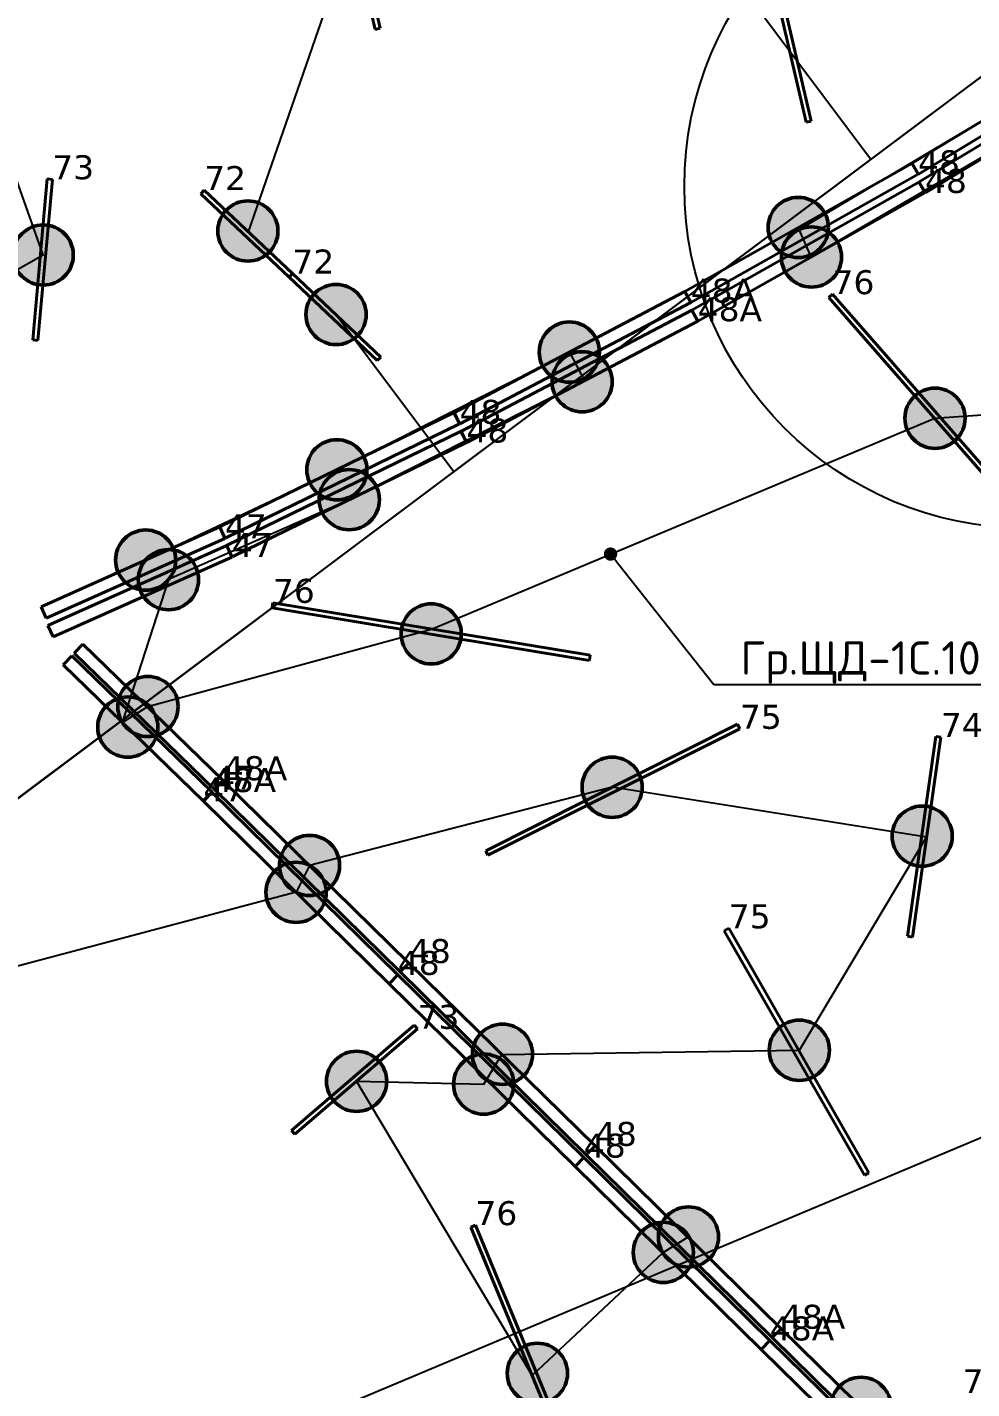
# Model space of a CAD drawing. Header units: millimetres. Extents: x -243740 to 150609, y -473655 to -165121.
# Drawn here: x 30480 to 37569, y -362383 to -352159 of the extents above; entities that cross this region are included whole.
import ezdxf
from ezdxf import colors
from ezdxf.entities.mleader import LeaderData, LeaderLine
from ezdxf.math import Vec2, Vec3

# ---------------------------------------------------------------- set-up
doc = ezdxf.new("R2010")
doc.units = ezdxf.units.MM
doc.linetypes.add('Штрих', pattern=[6.35, 3.175, -3.175])
for name, color, linetype in [('_Гр.ЩД-1C.10.4.I7.4', 6, 'Continuous'), ('_Гр.ЩД-1C.10.4.I7.7', 6, 'Continuous'), ('_Гр.ЩД-1C.10.4.I7.8', 6, 'Continuous'), ('_Гр.ЩД-1C.10.4.I8.1', 6, 'Continuous'), ('_Гр.ЩД-1C.10.4.I8.2', 6, 'Continuous'), ('_Гр.ЩД-1C.10.4.I8.3', 6, 'Continuous'), ('Вставка', 252, 'Continuous')]:
    doc.layers.add(name, color=color, linetype=linetype)
for name, color, linetype, lineweight in [('_освещение_dali', 3, 'Continuous', 50), ('A-ANNO-DIMS', 7, 'Continuous', 9), ('DLX_FL1_LUM 122', 1, 'Continuous', 40), ('DLX_FL1_LUM 222', 5, 'Continuous', 40), ('DLX_LUM 12', 5, 'Continuous', 40), ('DLX_LUM 14', 5, 'Continuous', 40), ('DLX_LUM 17', 5, 'Continuous', 40), ('DLX_LUM 4', 5, 'Continuous', 40), ('DLX_LUM 6', 5, 'Continuous', 40), ('DLX_LUM 9', 5, 'Continuous', 40), ('АР_монолит', 252, 'Continuous', 50)]:
    doc.layers.add(name, color=color, linetype=linetype, lineweight=lineweight)
doc.styles.add('GOST 2.304', font='')
doc.styles.add('ISOCPEUR', font='isocpeur.ttf')
doc.styles.add('TableTextStyle', font='')
doc.styles.get('GOST 2.304').set_extended_font_data('GOST Common')
doc.styles.get('TableTextStyle').set_extended_font_data('VERDANA.TTF')
doc.linetypes.add('Truba', pattern='A,3e-05,[4,MSH_7,S=1,R=0,X=0,Y=0],-3.022072', length=3.022102)
doc.dimstyles.new('М-200', dxfattribs={"dimtxt": 400, "dimasz": 160, "dimexe": 200, "dimexo": 400, "dimgap": 50, "dimtad": 1, "dimdec": 0, "dimzin": 0, "dimdsep": 46, "dimtxsty": 'GOST 2.304', "dimblk": 'ARCHTICK', "dimcen": 180, "dimdle": 200, "dimadec": 0, "dimazin": 0, "dimtfac": 1, "dimtdec": 0, "dimtmove": 1, "dimatfit": 0, "dimfxl": 1, "dimtolj": 1, "dimtzin": 0, "dimarcsym": 0})

# ---------------------------------------------------------------- blocks, each defined once
blk = doc.blocks.new('_ArchTick')
at = {"color": 0, "linetype": 'ByBlock', "const_width": 0.15}
blk.add_lwpolyline([(-0.5, -0.5), (0.5, 0.5)], dxfattribs=at)
blk = doc.blocks.new('*D46')
at = {"layer": 'A-ANNO-DIMS', "color": 0, "lineweight": -2, "transparency": 16777216}
blk.add_arc((-165704, -113309), 107894, 270, 326, dxfattribs=at)
at = {"layer": 'Defpoints', "color": 0, "lineweight": 30, "transparency": 16777216}
for p in [(-165704, -113309), (-165704, -113309), (-75741, -173990), (-131171, -215528), (-165704, -221903)]:
    blk.add_point(p, dxfattribs=at)
at = {"layer": 'A-ANNO-DIMS', "color": 0, "lineweight": -2, "transparency": 16777216, "xscale": 160, "yscale": 160, "zscale": 160}
for p, rotation in [((-76255, -173643), 55.99999895826774), ((-165704, -221203), 179.9999981265246)]:
    blk.add_blockref('_ArchTick', p, dxfattribs=dict(at, rotation=rotation))
at = {"layer": 'A-ANNO-DIMS', "color": 0, "transparency": 16777216, "insert": (-114300, -207822), "char_height": 400, "attachment_point": 5, "rotation": 28.5412, "style": 'GOST 2.304'}
blk.add_mtext('\\A1;56,0%%D', dxfattribs=at)
blk = doc.blocks.new('A$Caabd1818')
at = {"layer": 'DLX_FL1_LUM 122'}
for points in [[(29713, 42468, 0), (31446, 43379, 0)], [(31446, 43379, 0), (29713, 42468, 0)], [(31446, 43379, 0), (29713, 42468, 0)], [(29713, 42468, 0), (31446, 43379, 0)], [(31446, 43379, 0), (31446, 43379, 0)], [(31446, 43379, 0), (31490, 43296, 0)], [(31490, 43296, 0), (31446, 43379, 0)], [(31446, 43379, 0), (31446, 43379, 0)], [(31490, 43296, 0), (31446, 43379, 0)], [(31446, 43379, 0), (31490, 43296, 0)], [(31490, 43296, 0), (29757, 42385, 0)], [(29757, 42385, 0), (31490, 43296, 0)], [(29757, 42385, 0), (31490, 43296, 0)], [(31490, 43296, 0), (29757, 42385, 0)], [(31490, 43296, 0), (31490, 43296, 0)], [(31490, 43296, 0), (31490, 43296, 0)], [(29765, 42328, 0), (31498, 43239, 0)], [(31498, 43239, 0), (29765, 42328, 0)], [(31498, 43239, 0), (29765, 42328, 0)], [(29765, 42328, 0), (31498, 43239, 0)], [(31542, 43156, 0), (29809, 42245, 0)], [(29809, 42245, 0), (31542, 43156, 0)], [(29809, 42245, 0), (31542, 43156, 0)], [(31542, 43156, 0), (29809, 42245, 0)], [(31498, 43239, 0), (31498, 43239, 0)], [(31498, 43239, 0), (31542, 43156, 0)], [(31542, 43156, 0), (31498, 43239, 0)], [(31498, 43239, 0), (31498, 43239, 0)], [(31542, 43156, 0), (31498, 43239, 0)], [(31498, 43239, 0), (31542, 43156, 0)], [(31542, 43156, 0), (31542, 43156, 0)], [(31542, 43156, 0), (31542, 43156, 0)], [(29757, 42385, 0), (29713, 42468, 0)], [(29713, 42468, 0), (29713, 42468, 0)], [(29713, 42468, 0), (29757, 42385, 0)], [(29713, 42468, 0), (29713, 42468, 0)], [(29713, 42468, 0), (29757, 42385, 0)], [(29757, 42385, 0), (29713, 42468, 0)], [(29757, 42385, 0), (29757, 42385, 0)], [(29757, 42385, 0), (29757, 42385, 0)], [(29809, 42245, 0), (29765, 42328, 0)], [(29765, 42328, 0), (29765, 42328, 0)], [(29765, 42328, 0), (29809, 42245, 0)], [(29765, 42328, 0), (29765, 42328, 0)], [(29765, 42328, 0), (29809, 42245, 0)], [(29809, 42245, 0), (29765, 42328, 0)], [(29809, 42245, 0), (29809, 42245, 0)], [(29809, 42245, 0), (29809, 42245, 0)], [(27913, 39641, 0), (27979, 39708, 0)], [(27979, 39708, 0), (27913, 39641, 0)], [(27979, 39708, 0), (27913, 39641, 0)], [(27913, 39641, 0), (27979, 39708, 0)], [(27979, 39708, 0), (27979, 39708, 0)], [(27979, 39708, 0), (29375, 38336, 0)], [(29375, 38336, 0), (27979, 39708, 0)], [(27979, 39708, 0), (27979, 39708, 0)], [(29375, 38336, 0), (27979, 39708, 0)], [(27979, 39708, 0), (29375, 38336, 0)], [(27830, 39553, 0), (27896, 39620, 0)], [(27896, 39620, 0), (27830, 39553, 0)], [(27896, 39620, 0), (27830, 39553, 0)], [(27830, 39553, 0), (27896, 39620, 0)], [(27896, 39620, 0), (27896, 39620, 0)], [(27896, 39620, 0), (29292, 38247, 0)], [(29292, 38247, 0), (27896, 39620, 0)], [(27896, 39620, 0), (27896, 39620, 0)], [(29292, 38247, 0), (27896, 39620, 0)], [(27896, 39620, 0), (29292, 38247, 0)], [(29309, 38269, 0), (27913, 39641, 0)], [(27913, 39641, 0), (27913, 39641, 0)], [(27913, 39641, 0), (29309, 38269, 0)], [(27913, 39641, 0), (27913, 39641, 0)], [(27913, 39641, 0), (29309, 38269, 0)], [(29309, 38269, 0), (27913, 39641, 0)], [(29226, 38180, 0), (27830, 39553, 0)], [(27830, 39553, 0), (27830, 39553, 0)], [(27830, 39553, 0), (29226, 38180, 0)], [(27830, 39553, 0), (27830, 39553, 0)], [(27830, 39553, 0), (29226, 38180, 0)], [(29226, 38180, 0), (27830, 39553, 0)], [(29292, 38247, 0), (29226, 38180, 0)], [(29226, 38180, 0), (29292, 38247, 0)], [(29226, 38180, 0), (29292, 38247, 0)], [(29292, 38247, 0), (29226, 38180, 0)], [(29292, 38247, 0), (29292, 38247, 0)], [(29292, 38247, 0), (29292, 38247, 0)], [(29375, 38336, 0), (29309, 38269, 0)], [(29309, 38269, 0), (29375, 38336, 0)], [(29309, 38269, 0), (29375, 38336, 0)], [(29375, 38336, 0), (29309, 38269, 0)], [(29309, 38269, 0), (29309, 38269, 0)], [(29309, 38269, 0), (29309, 38269, 0)], [(29375, 38336, 0), (29375, 38336, 0)], [(29375, 38336, 0), (29375, 38336, 0)], [(29226, 38180, 0), (29226, 38180, 0)], [(29226, 38180, 0), (29226, 38180, 0)], [(32102, 35523, 0), (32168, 35590, 0)], [(32168, 35590, 0), (32102, 35523, 0)], [(32168, 35590, 0), (32102, 35523, 0)], [(32102, 35523, 0), (32168, 35590, 0)], [(32168, 35590, 0), (32168, 35590, 0)], [(32168, 35590, 0), (33564, 34217, 0)], [(33564, 34217, 0), (32168, 35590, 0)], [(32168, 35590, 0), (32168, 35590, 0)], [(33564, 34217, 0), (32168, 35590, 0)], [(32168, 35590, 0), (33564, 34217, 0)], [(32018, 35435, 0), (32084, 35502, 0)], [(32084, 35502, 0), (32018, 35435, 0)], [(32084, 35502, 0), (32018, 35435, 0)], [(32018, 35435, 0), (32084, 35502, 0)], [(32084, 35502, 0), (32084, 35502, 0)], [(32084, 35502, 0), (33481, 34129, 0)], [(33481, 34129, 0), (32084, 35502, 0)], [(32084, 35502, 0), (32084, 35502, 0)], [(33481, 34129, 0), (32084, 35502, 0)], [(32084, 35502, 0), (33481, 34129, 0)], [(33498, 34150, 0), (32102, 35523, 0)], [(32102, 35523, 0), (32102, 35523, 0)], [(32102, 35523, 0), (33498, 34150, 0)], [(32102, 35523, 0), (32102, 35523, 0)], [(32102, 35523, 0), (33498, 34150, 0)], [(33498, 34150, 0), (32102, 35523, 0)], [(33415, 34062, 0), (32018, 35435, 0)], [(32018, 35435, 0), (32018, 35435, 0)], [(32018, 35435, 0), (33415, 34062, 0)], [(32018, 35435, 0), (32018, 35435, 0)], [(32018, 35435, 0), (33415, 34062, 0)], [(33415, 34062, 0), (32018, 35435, 0)]]:
    blk.add_polyline3d(points, dxfattribs=at)
at = {"layer": 'DLX_FL1_LUM 222'}
for points in [[(33152, 44342, 0), (34828, 45354, 0)], [(34828, 45354, 0), (33152, 44342, 0)], [(34828, 45354, 0), (33152, 44342, 0)], [(33152, 44342, 0), (34828, 45354, 0)], [(34876, 45274, 0), (33200, 44261, 0)], [(33200, 44261, 0), (34876, 45274, 0)], [(33200, 44261, 0), (34876, 45274, 0)], [(34876, 45274, 0), (33200, 44261, 0)], [(33204, 44202, 0), (34880, 45214, 0)], [(34880, 45214, 0), (33204, 44202, 0)], [(34880, 45214, 0), (33204, 44202, 0)], [(33204, 44202, 0), (34880, 45214, 0)], [(34928, 45134, 0), (33253, 44121, 0)], [(33253, 44121, 0), (34928, 45134, 0)], [(33253, 44121, 0), (34928, 45134, 0)], [(34928, 45134, 0), (33253, 44121, 0)], [(31445, 43378, 0), (33150, 44341, 0)], [(33150, 44341, 0), (31445, 43378, 0)], [(33150, 44341, 0), (31445, 43378, 0)], [(31445, 43378, 0), (33150, 44341, 0)], [(33150, 44341, 0), (33150, 44341, 0)], [(33150, 44341, 0), (33196, 44259, 0)], [(33196, 44259, 0), (33150, 44341, 0)], [(33150, 44341, 0), (33150, 44341, 0)], [(33196, 44259, 0), (33150, 44341, 0)], [(33150, 44341, 0), (33196, 44259, 0)], [(33200, 44261, 0), (33152, 44342, 0)], [(33152, 44342, 0), (33152, 44342, 0)], [(33152, 44342, 0), (33200, 44261, 0)], [(33152, 44342, 0), (33152, 44342, 0)], [(33152, 44342, 0), (33200, 44261, 0)], [(33200, 44261, 0), (33152, 44342, 0)], [(33196, 44259, 0), (31491, 43296, 0)], [(31491, 43296, 0), (33196, 44259, 0)], [(31491, 43296, 0), (33196, 44259, 0)], [(33196, 44259, 0), (31491, 43296, 0)], [(31497, 43238, 0), (33202, 44201, 0)], [(33202, 44201, 0), (31497, 43238, 0)], [(33202, 44201, 0), (31497, 43238, 0)], [(31497, 43238, 0), (33202, 44201, 0)], [(33196, 44259, 0), (33196, 44259, 0)], [(33196, 44259, 0), (33196, 44259, 0)], [(33200, 44261, 0), (33200, 44261, 0)], [(33200, 44261, 0), (33200, 44261, 0)], [(33202, 44201, 0), (33202, 44201, 0)], [(33202, 44201, 0), (33248, 44119, 0)], [(33248, 44119, 0), (33202, 44201, 0)], [(33202, 44201, 0), (33202, 44201, 0)], [(33248, 44119, 0), (33202, 44201, 0)], [(33202, 44201, 0), (33248, 44119, 0)], [(33253, 44121, 0), (33204, 44202, 0)], [(33204, 44202, 0), (33204, 44202, 0)], [(33204, 44202, 0), (33253, 44121, 0)], [(33204, 44202, 0), (33204, 44202, 0)], [(33204, 44202, 0), (33253, 44121, 0)], [(33253, 44121, 0), (33204, 44202, 0)], [(33248, 44119, 0), (31543, 43156, 0)], [(31543, 43156, 0), (33248, 44119, 0)], [(31543, 43156, 0), (33248, 44119, 0)], [(33248, 44119, 0), (31543, 43156, 0)], [(33248, 44119, 0), (33248, 44119, 0)], [(33248, 44119, 0), (33248, 44119, 0)], [(33253, 44121, 0), (33253, 44121, 0)], [(33253, 44121, 0), (33253, 44121, 0)], [(31491, 43296, 0), (31445, 43378, 0)], [(31445, 43378, 0), (31445, 43378, 0)], [(31445, 43378, 0), (31491, 43296, 0)], [(31445, 43378, 0), (31445, 43378, 0)], [(31445, 43378, 0), (31491, 43296, 0)], [(31491, 43296, 0), (31445, 43378, 0)], [(31491, 43296, 0), (31491, 43296, 0)], [(31491, 43296, 0), (31491, 43296, 0)], [(31543, 43156, 0), (31497, 43238, 0)], [(31497, 43238, 0), (31497, 43238, 0)], [(31497, 43238, 0), (31543, 43156, 0)], [(31497, 43238, 0), (31497, 43238, 0)], [(31497, 43238, 0), (31543, 43156, 0)], [(31543, 43156, 0), (31497, 43238, 0)], [(31543, 43156, 0), (31543, 43156, 0)], [(31543, 43156, 0), (31543, 43156, 0)], [(27954, 41611, 0), (29714, 42469, 0)], [(29714, 42469, 0), (27954, 41611, 0)], [(29714, 42469, 0), (27954, 41611, 0)], [(27954, 41611, 0), (29714, 42469, 0)], [(29714, 42469, 0), (29714, 42469, 0)], [(29714, 42469, 0), (29755, 42384, 0)], [(29755, 42384, 0), (29714, 42469, 0)], [(29714, 42469, 0), (29714, 42469, 0)], [(29755, 42384, 0), (29714, 42469, 0)], [(29714, 42469, 0), (29755, 42384, 0)], [(29755, 42384, 0), (27995, 41526, 0)], [(27995, 41526, 0), (29755, 42384, 0)], [(27995, 41526, 0), (29755, 42384, 0)], [(29755, 42384, 0), (27995, 41526, 0)], [(28006, 41471, 0), (29766, 42329, 0)], [(29766, 42329, 0), (28006, 41471, 0)], [(29766, 42329, 0), (28006, 41471, 0)], [(28006, 41471, 0), (29766, 42329, 0)], [(29755, 42384, 0), (29755, 42384, 0)], [(29755, 42384, 0), (29755, 42384, 0)], [(29766, 42329, 0), (29766, 42329, 0)], [(29766, 42329, 0), (29807, 42244, 0)], [(29807, 42244, 0), (29766, 42329, 0)], [(29766, 42329, 0), (29766, 42329, 0)], [(29807, 42244, 0), (29766, 42329, 0)], [(29766, 42329, 0), (29807, 42244, 0)], [(29807, 42244, 0), (28048, 41386, 0)], [(28048, 41386, 0), (29807, 42244, 0)], [(28048, 41386, 0), (29807, 42244, 0)], [(29807, 42244, 0), (28048, 41386, 0)], [(29807, 42244, 0), (29807, 42244, 0)], [(29807, 42244, 0), (29807, 42244, 0)], [(27995, 41526, 0), (27954, 41611, 0)], [(27954, 41611, 0), (27954, 41611, 0)], [(27954, 41611, 0), (27995, 41526, 0)], [(27954, 41611, 0), (27954, 41611, 0)], [(27954, 41611, 0), (27995, 41526, 0)], [(27995, 41526, 0), (27954, 41611, 0)], [(27995, 41526, 0), (27995, 41526, 0)], [(27995, 41526, 0), (27995, 41526, 0)], [(28048, 41386, 0), (28006, 41471, 0)], [(28006, 41471, 0), (28006, 41471, 0)], [(28006, 41471, 0), (28048, 41386, 0)], [(28006, 41471, 0), (28006, 41471, 0)], [(28006, 41471, 0), (28048, 41386, 0)], [(28048, 41386, 0), (28006, 41471, 0)], [(28048, 41386, 0), (28048, 41386, 0)], [(28048, 41386, 0), (28048, 41386, 0)], [(29226, 38180, 0), (29292, 38247, 0)], [(29292, 38247, 0), (29226, 38180, 0)], [(29292, 38247, 0), (29226, 38180, 0)], [(29226, 38180, 0), (29292, 38247, 0)], [(29292, 38247, 0), (29292, 38247, 0)], [(29292, 38247, 0), (30688, 36875, 0)], [(30688, 36875, 0), (29292, 38247, 0)], [(29292, 38247, 0), (29292, 38247, 0)], [(30688, 36875, 0), (29292, 38247, 0)], [(29292, 38247, 0), (30688, 36875, 0)], [(29310, 38269, 0), (29375, 38336, 0)], [(29375, 38336, 0), (29310, 38269, 0)], [(29375, 38336, 0), (29310, 38269, 0)], [(29310, 38269, 0), (29375, 38336, 0)], [(30706, 36896, 0), (29310, 38269, 0)], [(29310, 38269, 0), (29310, 38269, 0)], [(29310, 38269, 0), (30706, 36896, 0)], [(29310, 38269, 0), (29310, 38269, 0)], [(29310, 38269, 0), (30706, 36896, 0)], [(30706, 36896, 0), (29310, 38269, 0)], [(29375, 38336, 0), (29375, 38336, 0)], [(29375, 38336, 0), (30772, 36963, 0)], [(30772, 36963, 0), (29375, 38336, 0)], [(29375, 38336, 0), (29375, 38336, 0)], [(30772, 36963, 0), (29375, 38336, 0)], [(29375, 38336, 0), (30772, 36963, 0)], [(30622, 36807, 0), (29226, 38180, 0)], [(29226, 38180, 0), (29226, 38180, 0)], [(29226, 38180, 0), (30622, 36807, 0)], [(29226, 38180, 0), (29226, 38180, 0)], [(29226, 38180, 0), (30622, 36807, 0)], [(30622, 36807, 0), (29226, 38180, 0)], [(30772, 36963, 0), (30706, 36896, 0)], [(30706, 36896, 0), (30772, 36963, 0)], [(30706, 36896, 0), (30772, 36963, 0)], [(30772, 36963, 0), (30706, 36896, 0)], [(30706, 36896, 0), (30772, 36963, 0)], [(30772, 36963, 0), (30706, 36896, 0)], [(30772, 36963, 0), (30706, 36896, 0)], [(30706, 36896, 0), (30772, 36963, 0)], [(30772, 36963, 0), (30772, 36963, 0)], [(30772, 36963, 0), (30772, 36963, 0)], [(30772, 36963, 0), (30772, 36963, 0)], [(30772, 36963, 0), (32168, 35590, 0)], [(32168, 35590, 0), (30772, 36963, 0)], [(30772, 36963, 0), (30772, 36963, 0)], [(32168, 35590, 0), (30772, 36963, 0)], [(30772, 36963, 0), (32168, 35590, 0)], [(30688, 36875, 0), (30622, 36807, 0)], [(30622, 36807, 0), (30688, 36875, 0)], [(30622, 36807, 0), (30688, 36875, 0)], [(30688, 36875, 0), (30622, 36807, 0)], [(30622, 36807, 0), (30688, 36875, 0)], [(30688, 36875, 0), (30622, 36807, 0)], [(30688, 36875, 0), (30622, 36807, 0)], [(30622, 36807, 0), (30688, 36875, 0)], [(30688, 36875, 0), (30688, 36875, 0)], [(30688, 36875, 0), (30688, 36875, 0)], [(30688, 36875, 0), (30688, 36875, 0)], [(30688, 36875, 0), (32084, 35502, 0)], [(32084, 35502, 0), (30688, 36875, 0)], [(30688, 36875, 0), (30688, 36875, 0)], [(32084, 35502, 0), (30688, 36875, 0)], [(30688, 36875, 0), (32084, 35502, 0)], [(30706, 36896, 0), (30706, 36896, 0)], [(30706, 36896, 0), (30706, 36896, 0)], [(32102, 35523, 0), (30706, 36896, 0)], [(30706, 36896, 0), (30706, 36896, 0)], [(30706, 36896, 0), (32102, 35523, 0)], [(30706, 36896, 0), (30706, 36896, 0)], [(30706, 36896, 0), (32102, 35523, 0)], [(32102, 35523, 0), (30706, 36896, 0)], [(30622, 36807, 0), (30622, 36807, 0)], [(30622, 36807, 0), (30622, 36807, 0)], [(32019, 35435, 0), (30622, 36807, 0)], [(30622, 36807, 0), (30622, 36807, 0)], [(30622, 36807, 0), (32019, 35435, 0)], [(30622, 36807, 0), (30622, 36807, 0)], [(30622, 36807, 0), (32019, 35435, 0)], [(32019, 35435, 0), (30622, 36807, 0)], [(32168, 35590, 0), (32102, 35523, 0)], [(32102, 35523, 0), (32168, 35590, 0)], [(32102, 35523, 0), (32168, 35590, 0)], [(32168, 35590, 0), (32102, 35523, 0)], [(32168, 35590, 0), (32168, 35590, 0)], [(32168, 35590, 0), (32168, 35590, 0)], [(32084, 35502, 0), (32019, 35435, 0)], [(32019, 35435, 0), (32084, 35502, 0)], [(32019, 35435, 0), (32084, 35502, 0)], [(32084, 35502, 0), (32019, 35435, 0)], [(32084, 35502, 0), (32084, 35502, 0)], [(32084, 35502, 0), (32084, 35502, 0)], [(32102, 35523, 0), (32102, 35523, 0)], [(32102, 35523, 0), (32102, 35523, 0)], [(32019, 35435, 0), (32019, 35435, 0)], [(32019, 35435, 0), (32019, 35435, 0)]]:
    blk.add_polyline3d(points, dxfattribs=at)
at = {"layer": 'DLX_LUM 12'}
for points in [[(28818, 46833, 0), (29159, 45356, 0)], [(29159, 45356, 0), (28818, 46833, 0)], [(29159, 45356, 0), (28818, 46833, 0)], [(28818, 46833, 0), (29159, 45356, 0)], [(29122, 45347, 0), (28781, 46824, 0)], [(28781, 46824, 0), (29122, 45347, 0)], [(28781, 46824, 0), (29122, 45347, 0)], [(29122, 45347, 0), (28781, 46824, 0)], [(29159, 45356, 0), (29122, 45347, 0)], [(29122, 45347, 0), (29159, 45356, 0)], [(29122, 45347, 0), (29159, 45356, 0)], [(29159, 45356, 0), (29122, 45347, 0)], [(29122, 45347, 0), (29122, 45347, 0)], [(29122, 45347, 0), (29122, 45347, 0)], [(29159, 45356, 0), (29159, 45356, 0)], [(29159, 45356, 0), (29159, 45356, 0)], [(33117, 38537, 0), (33329, 40038, 0)], [(33329, 40038, 0), (33117, 38537, 0)], [(33329, 40038, 0), (33117, 38537, 0)], [(33117, 38537, 0), (33329, 40038, 0)], [(33367, 40032, 0), (33154, 38531, 0)], [(33154, 38531, 0), (33367, 40032, 0)], [(33154, 38531, 0), (33367, 40032, 0)], [(33367, 40032, 0), (33154, 38531, 0)], [(33329, 40038, 0), (33329, 40038, 0)], [(33329, 40038, 0), (33367, 40032, 0)], [(33367, 40032, 0), (33329, 40038, 0)], [(33329, 40038, 0), (33329, 40038, 0)], [(33367, 40032, 0), (33329, 40038, 0)], [(33329, 40038, 0), (33367, 40032, 0)], [(33367, 40032, 0), (33367, 40032, 0)], [(33367, 40032, 0), (33367, 40032, 0)], [(33117, 38537, 0), (33117, 38537, 0)], [(33154, 38531, 0), (33117, 38537, 0)], [(33117, 38537, 0), (33117, 38537, 0)], [(33117, 38537, 0), (33154, 38531, 0)], [(33117, 38537, 0), (33154, 38531, 0)], [(33154, 38531, 0), (33117, 38537, 0)], [(33154, 38531, 0), (33154, 38531, 0)], [(33154, 38531, 0), (33154, 38531, 0)]]:
    blk.add_polyline3d(points, dxfattribs=at)
at = {"layer": 'DLX_LUM 14'}
for points in [[(32526, 43334, 0), (32555, 43359, 0)], [(32555, 43359, 0), (32526, 43334, 0)], [(32555, 43359, 0), (32526, 43334, 0)], [(32526, 43334, 0), (32555, 43359, 0)], [(32555, 43359, 0), (32555, 43359, 0)], [(32555, 43359, 0), (34142, 41541, 0)], [(34142, 41541, 0), (32555, 43359, 0)], [(32555, 43359, 0), (32555, 43359, 0)], [(34142, 41541, 0), (32555, 43359, 0)], [(32555, 43359, 0), (34142, 41541, 0)], [(34114, 41516, 0), (32526, 43334, 0)], [(32526, 43334, 0), (32526, 43334, 0)], [(32526, 43334, 0), (34114, 41516, 0)], [(32526, 43334, 0), (32526, 43334, 0)], [(32526, 43334, 0), (34114, 41516, 0)], [(34114, 41516, 0), (32526, 43334, 0)], [(28348, 41003, 0), (28354, 41041, 0)], [(28354, 41041, 0), (28348, 41003, 0)], [(28354, 41041, 0), (28348, 41003, 0)], [(28348, 41003, 0), (28354, 41041, 0)], [(30730, 40609, 0), (28348, 41003, 0)], [(28348, 41003, 0), (28348, 41003, 0)], [(28348, 41003, 0), (30730, 40609, 0)], [(28348, 41003, 0), (28348, 41003, 0)], [(28348, 41003, 0), (30730, 40609, 0)], [(30730, 40609, 0), (28348, 41003, 0)], [(28354, 41041, 0), (28354, 41041, 0)], [(28354, 41041, 0), (30736, 40647, 0)], [(30736, 40647, 0), (28354, 41041, 0)], [(28354, 41041, 0), (28354, 41041, 0)], [(30736, 40647, 0), (28354, 41041, 0)], [(28354, 41041, 0), (30736, 40647, 0)], [(30736, 40647, 0), (30730, 40609, 0)], [(30730, 40609, 0), (30736, 40647, 0)], [(30730, 40609, 0), (30736, 40647, 0)], [(30736, 40647, 0), (30730, 40609, 0)], [(30730, 40609, 0), (30730, 40609, 0)], [(30730, 40609, 0), (30730, 40609, 0)], [(30736, 40647, 0), (30736, 40647, 0)], [(30736, 40647, 0), (30736, 40647, 0)], [(29839, 36353, 0), (29874, 36368, 0)], [(29874, 36368, 0), (29839, 36353, 0)], [(29874, 36368, 0), (29839, 36353, 0)], [(29839, 36353, 0), (29874, 36368, 0)], [(30761, 34122, 0), (29839, 36353, 0)], [(29839, 36353, 0), (29839, 36353, 0)], [(29839, 36353, 0), (30761, 34122, 0)], [(29839, 36353, 0), (29839, 36353, 0)], [(29839, 36353, 0), (30761, 34122, 0)], [(30761, 34122, 0), (29839, 36353, 0)], [(29874, 36368, 0), (29874, 36368, 0)], [(29874, 36368, 0), (30796, 34137, 0)], [(30796, 34137, 0), (29874, 36368, 0)], [(29874, 36368, 0), (29874, 36368, 0)], [(30796, 34137, 0), (29874, 36368, 0)], [(29874, 36368, 0), (30796, 34137, 0)]]:
    blk.add_polyline3d(points, dxfattribs=at)
at = {"layer": 'DLX_LUM 17'}
for points in [[(32356, 44650, 0), (31879, 46711, 0)], [(31879, 46711, 0), (32356, 44650, 0)], [(31879, 46711, 0), (32356, 44650, 0)], [(32356, 44650, 0), (31879, 46711, 0)], [(31916, 46720, 0), (32393, 44658, 0)], [(32393, 44658, 0), (31916, 46720, 0)], [(32393, 44658, 0), (31916, 46720, 0)], [(31916, 46720, 0), (32393, 44658, 0)], [(32393, 44658, 0), (32356, 44650, 0)], [(32356, 44650, 0), (32393, 44658, 0)], [(32356, 44650, 0), (32393, 44658, 0)], [(32393, 44658, 0), (32356, 44650, 0)], [(32356, 44650, 0), (32356, 44650, 0)], [(32356, 44650, 0), (32356, 44650, 0)], [(32393, 44658, 0), (32393, 44658, 0)], [(32393, 44658, 0), (32393, 44658, 0)], [(29951, 39179, 0), (31842, 40129, 0)], [(31842, 40129, 0), (29951, 39179, 0)], [(31842, 40129, 0), (29951, 39179, 0)], [(29951, 39179, 0), (31842, 40129, 0)], [(31859, 40095, 0), (29968, 39145, 0)], [(29968, 39145, 0), (31859, 40095, 0)], [(29968, 39145, 0), (31859, 40095, 0)], [(31859, 40095, 0), (29968, 39145, 0)], [(31842, 40129, 0), (31842, 40129, 0)], [(31842, 40129, 0), (31859, 40095, 0)], [(31859, 40095, 0), (31842, 40129, 0)], [(31842, 40129, 0), (31842, 40129, 0)], [(31859, 40095, 0), (31842, 40129, 0)], [(31842, 40129, 0), (31859, 40095, 0)], [(31859, 40095, 0), (31859, 40095, 0)], [(31859, 40095, 0), (31859, 40095, 0)], [(29968, 39145, 0), (29951, 39179, 0)], [(29951, 39179, 0), (29951, 39179, 0)], [(29951, 39179, 0), (29968, 39145, 0)], [(29951, 39179, 0), (29951, 39179, 0)], [(29951, 39179, 0), (29968, 39145, 0)], [(29968, 39145, 0), (29951, 39179, 0)], [(29968, 39145, 0), (29968, 39145, 0)], [(29968, 39145, 0), (29968, 39145, 0)], [(31742, 38578, 0), (31775, 38597, 0)], [(31775, 38597, 0), (31742, 38578, 0)], [(31775, 38597, 0), (31742, 38578, 0)], [(31742, 38578, 0), (31775, 38597, 0)], [(32794, 36742, 0), (31742, 38578, 0)], [(31742, 38578, 0), (31742, 38578, 0)], [(31742, 38578, 0), (32794, 36742, 0)], [(31742, 38578, 0), (31742, 38578, 0)], [(31742, 38578, 0), (32794, 36742, 0)], [(32794, 36742, 0), (31742, 38578, 0)], [(31775, 38597, 0), (31775, 38597, 0)], [(31775, 38597, 0), (32827, 36761, 0)], [(32827, 36761, 0), (31775, 38597, 0)], [(31775, 38597, 0), (31775, 38597, 0)], [(32827, 36761, 0), (31775, 38597, 0)], [(31775, 38597, 0), (32827, 36761, 0)], [(32827, 36761, 0), (32794, 36742, 0)], [(32794, 36742, 0), (32827, 36761, 0)], [(32794, 36742, 0), (32827, 36761, 0)], [(32827, 36761, 0), (32794, 36742, 0)], [(32794, 36742, 0), (32794, 36742, 0)], [(32794, 36742, 0), (32794, 36742, 0)], [(32827, 36761, 0), (32827, 36761, 0)], [(32827, 36761, 0), (32827, 36761, 0)]]:
    blk.add_polyline3d(points, dxfattribs=at)
at = {"layer": 'DLX_LUM 4'}
for points in [[(26614, 41011, 0), (27956, 41611, 0)], [(27956, 41611, 0), (26614, 41011, 0)], [(27956, 41611, 0), (26614, 41011, 0)], [(26614, 41011, 0), (27956, 41611, 0)], [(27994, 41525, 0), (26652, 40925, 0)], [(26652, 40925, 0), (27994, 41525, 0)], [(26652, 40925, 0), (27994, 41525, 0)], [(27994, 41525, 0), (26652, 40925, 0)], [(27956, 41611, 0), (27956, 41611, 0)], [(27956, 41611, 0), (27994, 41525, 0)], [(27994, 41525, 0), (27956, 41611, 0)], [(27956, 41611, 0), (27956, 41611, 0)], [(27994, 41525, 0), (27956, 41611, 0)], [(27956, 41611, 0), (27994, 41525, 0)], [(27994, 41525, 0), (27994, 41525, 0)], [(27994, 41525, 0), (27994, 41525, 0)], [(26666, 40871, 0), (28008, 41471, 0)], [(28008, 41471, 0), (26666, 40871, 0)], [(28008, 41471, 0), (26666, 40871, 0)], [(26666, 40871, 0), (28008, 41471, 0)], [(28008, 41471, 0), (28008, 41471, 0)], [(28008, 41471, 0), (28046, 41385, 0)], [(28046, 41385, 0), (28008, 41471, 0)], [(28008, 41471, 0), (28008, 41471, 0)], [(28046, 41385, 0), (28008, 41471, 0)], [(28008, 41471, 0), (28046, 41385, 0)], [(28046, 41385, 0), (26704, 40785, 0)], [(26704, 40785, 0), (28046, 41385, 0)], [(26704, 40785, 0), (28046, 41385, 0)], [(28046, 41385, 0), (26704, 40785, 0)], [(28046, 41385, 0), (28046, 41385, 0)], [(28046, 41385, 0), (28046, 41385, 0)], [(26652, 40925, 0), (26614, 41011, 0)], [(26614, 41011, 0), (26614, 41011, 0)], [(26614, 41011, 0), (26652, 40925, 0)], [(26614, 41011, 0), (26614, 41011, 0)], [(26614, 41011, 0), (26652, 40925, 0)], [(26652, 40925, 0), (26614, 41011, 0)], [(26652, 40925, 0), (26652, 40925, 0)], [(26652, 40925, 0), (26652, 40925, 0)], [(26704, 40785, 0), (26666, 40871, 0)], [(26666, 40871, 0), (26666, 40871, 0)], [(26666, 40871, 0), (26704, 40785, 0)], [(26666, 40871, 0), (26666, 40871, 0)], [(26666, 40871, 0), (26704, 40785, 0)], [(26704, 40785, 0), (26666, 40871, 0)], [(26704, 40785, 0), (26704, 40785, 0)], [(26704, 40785, 0), (26704, 40785, 0)], [(26862, 40664, 0), (26928, 40731, 0)], [(26928, 40731, 0), (26862, 40664, 0)], [(26928, 40731, 0), (26862, 40664, 0)], [(26862, 40664, 0), (26928, 40731, 0)], [(26928, 40731, 0), (27981, 39706, 0)], [(27981, 39706, 0), (26928, 40731, 0)], [(26928, 40731, 0), (26928, 40731, 0)], [(26928, 40731, 0), (26928, 40731, 0)], [(27981, 39706, 0), (26928, 40731, 0)], [(26928, 40731, 0), (27981, 39706, 0)], [(26779, 40576, 0), (26845, 40643, 0)], [(26845, 40643, 0), (26779, 40576, 0)], [(26845, 40643, 0), (26779, 40576, 0)], [(26779, 40576, 0), (26845, 40643, 0)], [(26845, 40643, 0), (27898, 39618, 0)], [(27898, 39618, 0), (26845, 40643, 0)], [(26845, 40643, 0), (26845, 40643, 0)], [(26845, 40643, 0), (26845, 40643, 0)], [(27898, 39618, 0), (26845, 40643, 0)], [(26845, 40643, 0), (27898, 39618, 0)], [(27916, 39639, 0), (26862, 40664, 0)], [(26862, 40664, 0), (26862, 40664, 0)], [(26862, 40664, 0), (27916, 39639, 0)], [(26862, 40664, 0), (26862, 40664, 0)], [(26862, 40664, 0), (27916, 39639, 0)], [(27916, 39639, 0), (26862, 40664, 0)], [(27832, 39551, 0), (26779, 40576, 0)], [(26779, 40576, 0), (26779, 40576, 0)], [(26779, 40576, 0), (27832, 39551, 0)], [(26779, 40576, 0), (26779, 40576, 0)], [(26779, 40576, 0), (27832, 39551, 0)], [(27832, 39551, 0), (26779, 40576, 0)], [(27981, 39706, 0), (27916, 39639, 0)], [(27916, 39639, 0), (27981, 39706, 0)], [(27916, 39639, 0), (27981, 39706, 0)], [(27981, 39706, 0), (27916, 39639, 0)], [(27981, 39706, 0), (27981, 39706, 0)], [(27981, 39706, 0), (27981, 39706, 0)], [(27898, 39618, 0), (27832, 39551, 0)], [(27832, 39551, 0), (27898, 39618, 0)], [(27832, 39551, 0), (27898, 39618, 0)], [(27898, 39618, 0), (27832, 39551, 0)], [(27898, 39618, 0), (27898, 39618, 0)], [(27898, 39618, 0), (27898, 39618, 0)], [(27916, 39639, 0), (27916, 39639, 0)], [(27916, 39639, 0), (27916, 39639, 0)], [(27832, 39551, 0), (27832, 39551, 0)], [(27832, 39551, 0), (27832, 39551, 0)]]:
    blk.add_polyline3d(points, dxfattribs=at)
at = {"layer": 'DLX_LUM 6'}
for points in [[(26553, 43016, 0), (26661, 44225, 0)], [(26661, 44225, 0), (26553, 43016, 0)], [(26661, 44225, 0), (26553, 43016, 0)], [(26553, 43016, 0), (26661, 44225, 0)], [(26699, 44221, 0), (26591, 43012, 0)], [(26591, 43012, 0), (26699, 44221, 0)], [(26591, 43012, 0), (26699, 44221, 0)], [(26699, 44221, 0), (26591, 43012, 0)], [(26661, 44225, 0), (26661, 44225, 0)], [(26661, 44225, 0), (26699, 44221, 0)], [(26699, 44221, 0), (26661, 44225, 0)], [(26661, 44225, 0), (26661, 44225, 0)], [(26699, 44221, 0), (26661, 44225, 0)], [(26661, 44225, 0), (26699, 44221, 0)], [(26699, 44221, 0), (26699, 44221, 0)], [(26699, 44221, 0), (26699, 44221, 0)], [(26553, 43016, 0), (26553, 43016, 0)], [(26591, 43012, 0), (26553, 43016, 0)], [(26553, 43016, 0), (26553, 43016, 0)], [(26553, 43016, 0), (26591, 43012, 0)], [(26553, 43016, 0), (26591, 43012, 0)], [(26591, 43012, 0), (26553, 43016, 0)], [(26591, 43012, 0), (26591, 43012, 0)], [(26591, 43012, 0), (26591, 43012, 0)], [(28493, 37079, 0), (29414, 37870, 0)], [(29414, 37870, 0), (28493, 37079, 0)], [(29414, 37870, 0), (28493, 37079, 0)], [(28493, 37079, 0), (29414, 37870, 0)], [(29439, 37841, 0), (28518, 37051, 0)], [(28518, 37051, 0), (29439, 37841, 0)], [(28518, 37051, 0), (29439, 37841, 0)], [(29439, 37841, 0), (28518, 37051, 0)], [(29414, 37870, 0), (29414, 37870, 0)], [(29414, 37870, 0), (29439, 37841, 0)], [(29439, 37841, 0), (29414, 37870, 0)], [(29414, 37870, 0), (29414, 37870, 0)], [(29439, 37841, 0), (29414, 37870, 0)], [(29414, 37870, 0), (29439, 37841, 0)], [(29439, 37841, 0), (29439, 37841, 0)], [(29439, 37841, 0), (29439, 37841, 0)], [(28493, 37079, 0), (28493, 37079, 0)], [(28518, 37051, 0), (28493, 37079, 0)], [(28493, 37079, 0), (28493, 37079, 0)], [(28493, 37079, 0), (28518, 37051, 0)], [(28493, 37079, 0), (28518, 37051, 0)], [(28518, 37051, 0), (28493, 37079, 0)], [(28518, 37051, 0), (28518, 37051, 0)], [(28518, 37051, 0), (28518, 37051, 0)]]:
    blk.add_polyline3d(points, dxfattribs=at)
at = {"layer": 'DLX_LUM 9'}
for points in [[(27812, 44113, 0), (27838, 44141, 0)], [(27838, 44141, 0), (27812, 44113, 0)], [(27838, 44141, 0), (27812, 44113, 0)], [(27812, 44113, 0), (27838, 44141, 0)], [(28475, 43487, 0), (27812, 44113, 0)], [(27812, 44113, 0), (27812, 44113, 0)], [(27812, 44113, 0), (28475, 43487, 0)], [(27812, 44113, 0), (27812, 44113, 0)], [(27812, 44113, 0), (28475, 43487, 0)], [(28475, 43487, 0), (27812, 44113, 0)], [(27838, 44141, 0), (27838, 44141, 0)], [(27838, 44141, 0), (28501, 43514, 0)], [(28501, 43514, 0), (27838, 44141, 0)], [(27838, 44141, 0), (27838, 44141, 0)], [(28501, 43514, 0), (27838, 44141, 0)], [(27838, 44141, 0), (28501, 43514, 0)], [(28501, 43514, 0), (28475, 43487, 0)], [(28475, 43487, 0), (28501, 43514, 0)], [(28475, 43487, 0), (28501, 43514, 0)], [(28501, 43514, 0), (28475, 43487, 0)], [(28475, 43487, 0), (28501, 43514, 0)], [(28501, 43514, 0), (28475, 43487, 0)], [(28501, 43514, 0), (28475, 43487, 0)], [(28475, 43487, 0), (28501, 43514, 0)], [(28475, 43487, 0), (28475, 43487, 0)], [(28475, 43487, 0), (28475, 43487, 0)], [(29137, 42860, 0), (28475, 43487, 0)], [(28475, 43487, 0), (28475, 43487, 0)], [(28475, 43487, 0), (29137, 42860, 0)], [(28475, 43487, 0), (28475, 43487, 0)], [(28475, 43487, 0), (29137, 42860, 0)], [(29137, 42860, 0), (28475, 43487, 0)], [(28501, 43514, 0), (28501, 43514, 0)], [(28501, 43514, 0), (28501, 43514, 0)], [(28501, 43514, 0), (28501, 43514, 0)], [(28501, 43514, 0), (29163, 42887, 0)], [(29163, 42887, 0), (28501, 43514, 0)], [(28501, 43514, 0), (28501, 43514, 0)], [(29163, 42887, 0), (28501, 43514, 0)], [(28501, 43514, 0), (29163, 42887, 0)], [(29163, 42887, 0), (29137, 42860, 0)], [(29137, 42860, 0), (29163, 42887, 0)], [(29137, 42860, 0), (29163, 42887, 0)], [(29163, 42887, 0), (29137, 42860, 0)], [(29137, 42860, 0), (29137, 42860, 0)], [(29137, 42860, 0), (29137, 42860, 0)], [(29163, 42887, 0), (29163, 42887, 0)], [(29163, 42887, 0), (29163, 42887, 0)]]:
    blk.add_polyline3d(points, dxfattribs=at)
blk = doc.blocks.new('A$Cab2378fa')
at = {"lineweight": 25, "true_color": 0xfff5f5}
h = blk.add_hatch(color=7, dxfattribs=at)
h.dxf.hatch_style = 1
h.paths.add_polyline_path([(0, 0), (-142, -170, 0.174923), (3, -222, 0.197808), (162, -157)])
h.paths.add_polyline_path([(-163, 158), (0, 0), (148, 178, 0.175398), (3, 230, 0.209014)])
at = {"lineweight": 25}
h = blk.add_hatch(color=0, dxfattribs=at)
h.paths.add_polyline_path([(162, -157, 0.442338), (148, 178), (0, 0)])
h.paths.add_polyline_path([(-142, -170), (0, 0), (-163, 158, 0.430096)])
blk.add_circle((3, 4), 226)
blk = doc.blocks.new('_Dot')
at = {"color": 0, "linetype": 'ByBlock', "lineweight": -2}
blk.add_line((-0.5, 0), (-1, 0), dxfattribs=at)
at = {"color": 0, "linetype": 'ByBlock', "const_width": 0.5}
blk.add_lwpolyline([(-0.25, 0, 1), (0.25, 0, 1)], format="xyb", close=True, dxfattribs=at)
blk = doc.blocks.new('Оси200')
at = {"layer": 'A-ANNO-DIMS'}
dim = blk.add_angular_dim_2l(base=(-131171, -215527.9), line1=((-165703.8, -113309.3), (-75741.3, -173989.8)), line2=((-165703.8, -113309.3), (-165703.8, -221903.3)), text='56,0%%D', dimstyle='М-200', override={"dimadec": 2, "dimtmove": 2}, dxfattribs=at)
dim.commit()
dim.dimension.update_dxf_attribs({"geometry": '*D46', "text_midpoint": (-114299.5, -207822), "dimtype": 130})
blk = doc.blocks.new('A$C010e0e93')
at = {"layer": 'A-ANNO-DIMS'}
blk.add_blockref('Оси200', (404603.7, 213803.6), dxfattribs=at)

msp = doc.modelspace()

# ---------------------------------------------------------------- block references
at = {"layer": '_освещение_dali', "color": 1, "ltscale": 100}
for p in [(34546, -354602), (34642, -354825), (32596, -358457), (32495, -358659), (36735, -362526)]:
    msp.add_blockref('A$Cab2378fa', p, dxfattribs=at)

# ---------------------------------------------------------------- next in the draw order: block references
at = {"layer": 'Вставка', "linetype": 'Truba', "lineweight": 30, "ltscale": 100}
msp.add_blockref('A$C010e0e93', (-234640, -397437), dxfattribs=at)

# ---------------------------------------------------------------- next in the draw order: linework, layer by layer
at = {"layer": '_Гр.ЩД-1C.10.4.I7.4', "ltscale": 100}
for points in [[(31369, -356160), (32804, -355482), (34549, -354598), (34662, -354813), (32897, -355707), (31540, -356307), (31193, -357379), (31386, -357260), (33515, -356678), (37293, -355095), (39466, -354942), (39293, -355164), (39600, -356865), (39842, -356865), (40560, -358228), (39956, -358790), (40198, -358790), (42401, -359951), (40535, -360717), (40313, -360717), (40685, -362688)], [(36738, -362522), (35443, -361243), (35250, -361362), (34270, -362284), (32952, -360074), (33906, -360095), (34043, -359873), (36275, -359841), (37230, -358240), (34870, -357866), (32599, -358453), (32498, -358655), (27798, -359904), (34553, -385186)]]:
    msp.add_lwpolyline(points, dxfattribs=at)
at = {"layer": '_Гр.ЩД-1C.10.4.I7.7', "ltscale": 100}
msp.add_lwpolyline([(55912, -352813), (28929, -364160)], dxfattribs=at)
at = {"layer": '_Гр.ЩД-1C.10.4.I7.8', "ltscale": 100}
msp.add_lwpolyline([(52967, -340198), (49200, -342760), (46855, -343322), (46673, -343456), (44674, -343906), (44165, -344668), (45267, -345856), (46097, -344311), (46168, -344182), (47774, -344921), (47634, -344969), (47344, -345011), (47344, -345255), (27798, -359904), (34501, -385200)], dxfattribs=at)
at = {"layer": '_Гр.ЩД-1C.10.4.I8.1', "ltscale": 100}
msp.add_lwpolyline([(41769, -336710), (42716, -339610), (42983, -340472), (40518, -339266), (39907, -339934), (39754, -340101), (41507, -341033), (41391, -341205), (39863, -342325), (43960, -347792), (27798, -359904), (34553, -385186)], dxfattribs=at)
at = {"layer": '_Гр.ЩД-1C.10.4.I8.2', "ltscale": 100}
for points in [[(34489, -350051), (36811, -353149), (27798, -359904), (34546, -385188)], [(41255, -350036), (39180, -353306), (38928, -353306), (38060, -352894), (36365, -353884), (36274, -353677), (37959, -352674), (38938, -351627)]]:
    msp.add_lwpolyline(points, dxfattribs=at)
at = {"layer": '_Гр.ЩД-1C.10.4.I8.3', "ltscale": 100}
for points in [[(28883, -350699), (29200, -352631), (29517, -354563), (29950, -356276), (30197, -356276), (29705, -354376), (30599, -353869), (30005, -352191), (29411, -352584), (29154, -350616)], [(32944, -351367), (32139, -353694), (32802, -354321), (33681, -355495), (27810, -359901), (34517, -385195)]]:
    msp.add_lwpolyline(points, dxfattribs=at)
at = {"layer": 'Defpoints', "color": 3, "ltscale": 100}
msp.add_circle((37979, -353354), 2567, dxfattribs=at)

# ---------------------------------------------------------------- next in the draw order: block references
at = {"layer": '_освещение_dali', "color": 5, "ltscale": 100}
for p in [(36264, -353666), (32133, -353693), (30597, -353873), (36363, -353888), (32795, -354320), (37290, -355099), (32801, -355486), (32894, -355710), (31366, -356164), (31537, -356311), (33509, -356718), (31383, -357264), (31232, -357418), (34867, -357870), (37194, -358237), (34044, -359875), (36272, -359845), (32949, -360078), (33903, -360099), (35440, -361247), (35251, -361363), (34306, -362271)]:
    msp.add_blockref('A$Cab2378fa', p, dxfattribs=at)
at = {"layer": 'Defpoints', "linetype": 'Truba', "ltscale": 100}
msp.add_blockref('A$Caabd1818', (3970, -397522), dxfattribs=at)

# ---------------------------------------------------------------- next in the draw order: texts
at = {"layer": '_освещение_dali', "color": 223, "true_color": 0xe15ead, "style": 'TableTextStyle'}
for s, p in [('73', (30668, -353300)), ('72', (31808, -353381)), ('72', (32470, -354008))]:
    msp.add_text(s, height=180, dxfattribs=at).set_placement(p)
at = {"layer": '_освещение_dali', "color": 223, "true_color": 0xdd71b5, "style": 'TableTextStyle'}
for p in [(37166, -353263), (37218, -353403)]:
    msp.add_text('48', height=180, dxfattribs=at).set_placement(p)
at = {"layer": '_освещение_dali', "color": 132, "true_color": 0x20cbc9, "style": 'TableTextStyle'}
for s, p in [('48А', (35460, -354226)), ('76', (36524, -354163)), ('48А', (35512, -354366)), ('48', (33725, -355137)), ('48', (33777, -355277)), ('47', (31964, -355996)), ('47', (32016, -356136)), ('76', (32324, -356481)), ('75', (35829, -357427)), ('74', (37337, -357489)), ('48А', (31949, -357813)), ('48А', (31865, -357902)), ('47', (31885, -357883)), ('47', (31802, -357971)), ('75', (35745, -358925)), ('48', (33345, -359186)), ('48', (33262, -359275)), ('73', (33409, -359680)), ('48', (34741, -360559)), ('48', (34658, -360647)), ('76', (33844, -361154)), ('48А', (36054, -362020)), ('48А', (36137, -361932)), ('76', (37500, -362416))]:
    msp.add_text(s, height=180, dxfattribs=at).set_placement(p)

# ---------------------------------------------------------------- next in the draw order: leaders
at = {"layer": '_Гр.ЩД-1C.10.4.I7.4', "ltscale": 100}
ml = msp.add_multileader_mtext('Standard', dxfattribs=at)
ml.set_content('Гр.ЩД-1C.10.4.I7.4', color=256, style='ISOCPEUR')
ml.set_leader_properties()
ml.set_arrow_properties(name='DOT')
ml.build(insert=Vec2(0, 0))
ml.multileader.update_dxf_attribs({"has_dogleg": 0, "text_left_attachment_type": 6, "text_right_attachment_type": 6, "arrow_head_size": 100})
ctx = ml.context
ctx.base_point, ctx.char_height, ctx.arrow_head_size, ctx.landing_gap_size, ctx.plane_origin = Vec3(35633, -357095), 250, 100, 200, Vec3(119839, -228586)
ctx.left_attachment, ctx.right_attachment = 6, 6
notes = []
notes.append((ctx, [(0, (1, 1, 0), (35625, -357095), (1, 0), 8, [(1, [(34858, -356115)], 0, [])])]))
ctx.mtext.insert, ctx.mtext.width, ctx.mtext.flow_direction = Vec3(35833, -356770), 2425, 5
for ctx, leaders in notes:
    for number, flags, end, landing, length, lines in leaders:
        leader = LeaderData()
        leader.index, (leader.has_last_leader_line, leader.has_dogleg_vector, leader.attachment_direction) = number, flags
        leader.last_leader_point, leader.dogleg_vector, leader.dogleg_length = Vec3(end), Vec3(landing), length
        for number, points, colour, breaks in lines:
            line = LeaderLine()
            line.index, line.vertices, line.color, line.breaks = number, Vec3.list(points), colors.encode_raw_color(colour), breaks
            leader.lines.append(line)
        ctx.leaders.append(leader)

doc.saveas('drawing.dxf')
